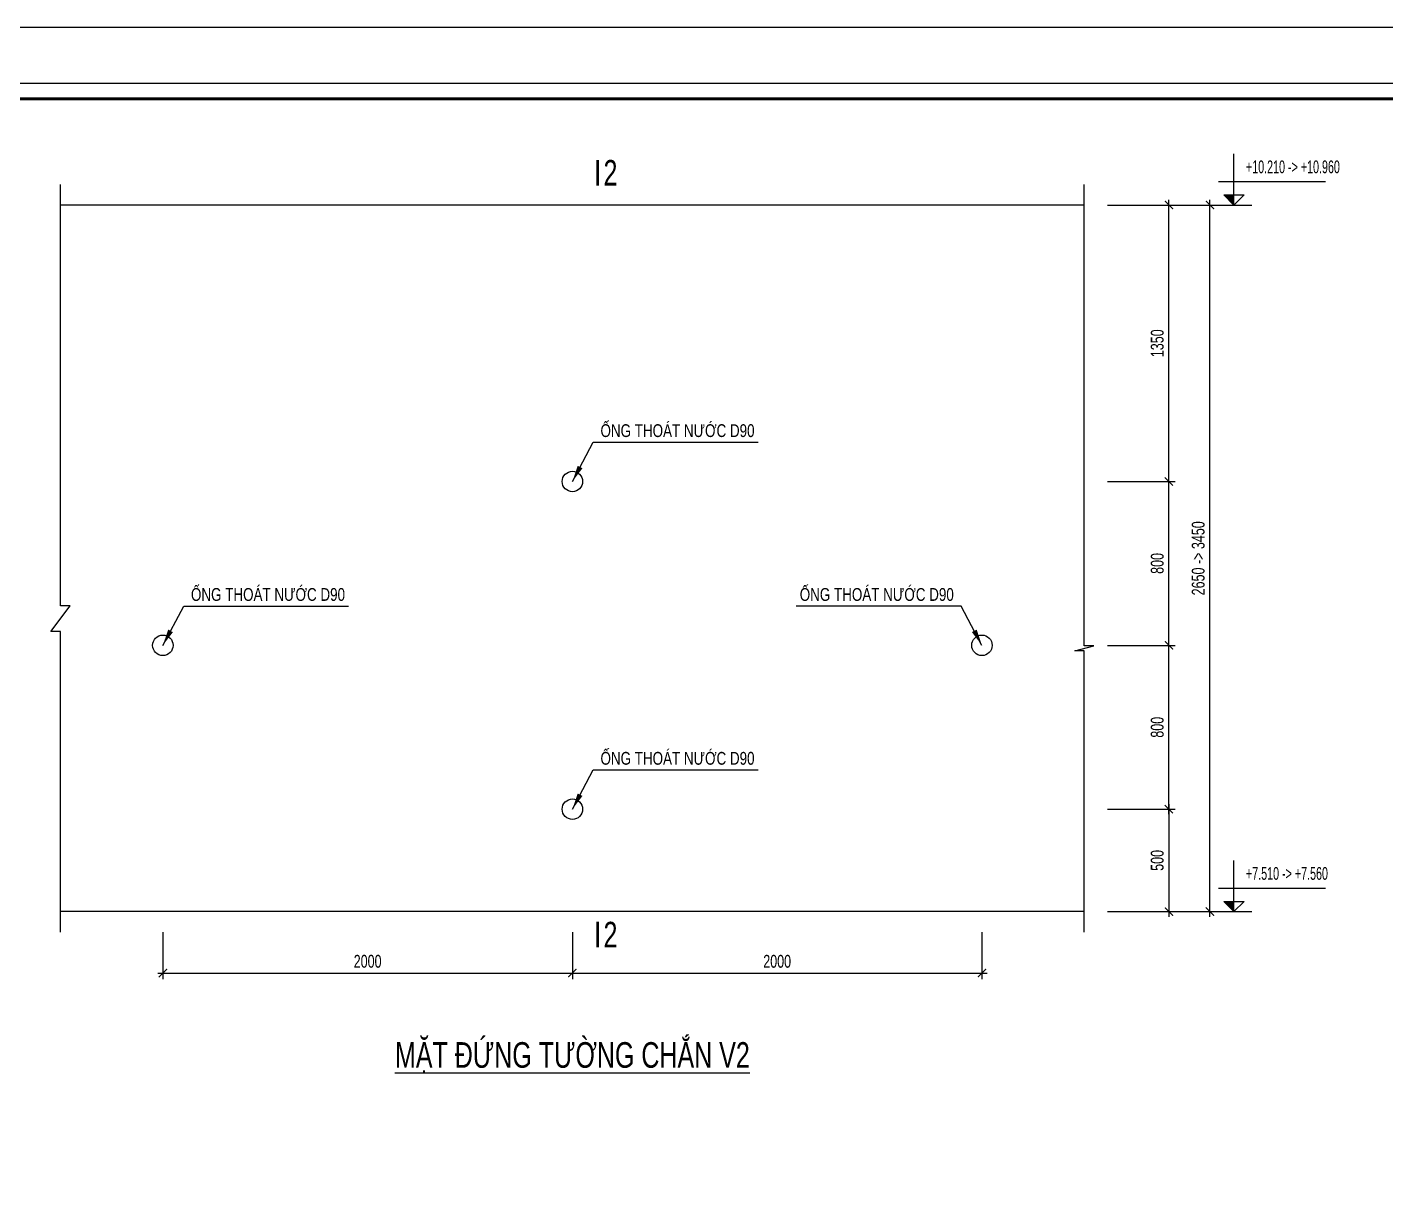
# Model space of a CAD drawing. Header units: millimetres. Extents: x 49062 to 70087, y 41177 to 56027.
# Drawn here: x 56817 to 63452, y 50320 to 56027 of the extents above; entities that cross this region are included whole.
import ezdxf
from ezdxf.enums import TextEntityAlignment as Align

# ---------------------------------------------------------------- set-up
doc = ezdxf.new("R2010")
doc.units = ezdxf.units.MM
doc.header["$MEASUREMENT"] = 0
for name, color, linetype in [('CDC-KHUNGTEN', 7, 'Continuous'), ('CDC.06.TEXT', 2, 'Continuous'), ('KCS_BORDER', 3, 'Continuous'), ('KCS_CHI', 1, 'Continuous'), ('KCS_DIM', 1, 'Continuous'), ('KCS_HATCH', 201, 'Continuous'), ('KCS_TEXT', 2, 'Continuous')]:
    doc.layers.add(name, color=color, linetype=linetype)
doc.styles.add('KCS_SMTEXT', font='arial.ttf', dxfattribs={"width": 0.7})
doc.dimstyles.new('KCS_DIM25', dxfattribs={"dimscale": 25, "dimtxt": 2.5, "dimasz": 1.6, "dimexe": 1.2, "dimexo": 0, "dimgap": 1, "dimtad": 1, "dimdec": 0, "dimzin": 0, "dimdsep": 46, "dimtxsty": 'KCS_SMTEXT', "dimblk": 'ARCHTICK', "dimcen": 0, "dimdle": 1, "dimclrd": 256, "dimclre": 256, "dimclrt": 2, "dimadec": 0, "dimazin": 0, "dimtfac": 1, "dimtdec": 0, "dimtix": 1, "dimtmove": 2, "dimatfit": 3, "dimfxl": 1, "dimtolj": 1, "dimtzin": 0, "dimarcsym": 0})
doc.dimstyles.new('KCS_DIM50', dxfattribs={"dimscale": 50, "dimtxt": 2.5, "dimasz": 1.6, "dimexe": 1.2, "dimexo": 0, "dimgap": 1, "dimtad": 1, "dimdec": 0, "dimzin": 0, "dimdsep": 46, "dimtxsty": 'KCS_SMTEXT', "dimblk": 'ARCHTICK', "dimcen": 0, "dimdle": 1, "dimclrd": 256, "dimclre": 256, "dimclrt": 2, "dimadec": 0, "dimazin": 0, "dimtfac": 1, "dimtdec": 0, "dimtix": 1, "dimtmove": 2, "dimatfit": 3, "dimfxl": 7, "dimfxlon": 1, "dimtolj": 1, "dimtzin": 0, "dimarcsym": 2})

# ---------------------------------------------------------------- blocks, each defined once
blk = doc.blocks.new('_ArchTick')
at = {"color": 0, "linetype": 'ByBlock', "const_width": 0.15}
blk.add_lwpolyline([(-0.5, -0.5), (0.5, 0.5)], dxfattribs=at)
blk = doc.blocks.new('*D33')
at = {"layer": 'DEFPOINTS', "color": 0, "transparency": 16777216}
for p in [(62093, 53008.3), (62393, 53008.3), (62093, 52208.3)]:
    blk.add_point(p, dxfattribs=at)
at = {"layer": 'KCS_DIM', "lineweight": -2, "transparency": 16777216}
for p, q in [((62393, 52183.3), (62393, 53033.3)), ((62093, 53008.3), (62423, 53008.3)), ((62093, 52208.3), (62423, 52208.3))]:
    blk.add_line(p, q, dxfattribs=at)
at = {"layer": 'KCS_DIM', "lineweight": -2, "transparency": 16777216, "xscale": 40, "yscale": 40, "zscale": 40}
for p, rotation in [((62393, 53008.3), 90), ((62393, 52208.3), 270)]:
    blk.add_blockref('_ArchTick', p, dxfattribs=dict(at, rotation=rotation))
at = {"layer": 'KCS_DIM', "color": 2, "transparency": 16777216, "insert": (62336.1, 52608.3), "char_height": 62.5, "attachment_point": 5, "rotation": 90, "style": 'KCS_SMTEXT'}
blk.add_mtext('\\A1;800', dxfattribs=at)
blk = doc.blocks.new('*D34')
at = {"layer": 'DEFPOINTS', "color": 0, "transparency": 16777216}
for p in [(57479.7, 51608.3), (59479.7, 51608.3), (59479.7, 51408.3)]:
    blk.add_point(p, dxfattribs=at)
at = {"layer": 'KCS_DIM', "lineweight": -2, "transparency": 16777216}
for p, q in [((57479.7, 51608.3), (57479.7, 51378.3)), ((59479.7, 51608.3), (59479.7, 51378.3)), ((57454.7, 51408.3), (59504.7, 51408.3))]:
    blk.add_line(p, q, dxfattribs=at)
at = {"layer": 'KCS_DIM', "lineweight": -2, "transparency": 16777216, "xscale": 40, "yscale": 40, "zscale": 40, "rotation": 180}
blk.add_blockref('_ArchTick', (57479.7, 51408.3), dxfattribs=at)
at = {"layer": 'KCS_DIM', "lineweight": -2, "transparency": 16777216, "xscale": 40, "yscale": 40, "zscale": 40}
blk.add_blockref('_ArchTick', (59479.7, 51408.3), dxfattribs=at)
at = {"layer": 'KCS_DIM', "color": 2, "transparency": 16777216, "insert": (58479.7, 51465.2), "char_height": 62.5, "attachment_point": 5, "style": 'KCS_SMTEXT'}
blk.add_mtext('\\A1;2000', dxfattribs=at)
blk = doc.blocks.new('*D35')
at = {"layer": 'DEFPOINTS', "color": 0, "transparency": 16777216}
for p in [(59479.7, 51608.3), (61479.7, 51608.3), (61479.7, 51408.3)]:
    blk.add_point(p, dxfattribs=at)
at = {"layer": 'KCS_DIM', "lineweight": -2, "transparency": 16777216}
for p, q in [((59479.7, 51608.3), (59479.7, 51378.3)), ((61479.7, 51608.3), (61479.7, 51378.3)), ((59454.7, 51408.3), (61504.7, 51408.3))]:
    blk.add_line(p, q, dxfattribs=at)
at = {"layer": 'KCS_DIM', "lineweight": -2, "transparency": 16777216, "xscale": 40, "yscale": 40, "zscale": 40, "rotation": 180}
blk.add_blockref('_ArchTick', (59479.7, 51408.3), dxfattribs=at)
at = {"layer": 'KCS_DIM', "lineweight": -2, "transparency": 16777216, "xscale": 40, "yscale": 40, "zscale": 40}
blk.add_blockref('_ArchTick', (61479.7, 51408.3), dxfattribs=at)
at = {"layer": 'KCS_DIM', "color": 2, "transparency": 16777216, "insert": (60479.7, 51465.2), "char_height": 62.5, "attachment_point": 5, "style": 'KCS_SMTEXT'}
blk.add_mtext('\\A1;2000', dxfattribs=at)
blk = doc.blocks.new('*D36')
at = {"layer": 'DEFPOINTS', "color": 0, "transparency": 16777216}
for p in [(62093, 52208.3), (62093, 51708.3), (62393, 51708.3)]:
    blk.add_point(p, dxfattribs=at)
at = {"layer": 'KCS_DIM', "lineweight": -2, "transparency": 16777216}
for p, q in [((62393, 52233.3), (62393, 51683.3)), ((62093, 52208.3), (62423, 52208.3)), ((62093, 51708.3), (62423, 51708.3))]:
    blk.add_line(p, q, dxfattribs=at)
at = {"layer": 'KCS_DIM', "lineweight": -2, "transparency": 16777216, "xscale": 40, "yscale": 40, "zscale": 40}
for p, rotation in [((62393, 52208.3), 90), ((62393, 51708.3), 270)]:
    blk.add_blockref('_ArchTick', p, dxfattribs=dict(at, rotation=rotation))
at = {"layer": 'KCS_DIM', "color": 2, "transparency": 16777216, "insert": (62336.1, 51958.3), "char_height": 62.5, "attachment_point": 5, "rotation": 90, "style": 'KCS_SMTEXT'}
blk.add_mtext('\\A1;500', dxfattribs=at)
blk = doc.blocks.new('*D44')
at = {"layer": 'DEFPOINTS', "color": 0, "transparency": 16777216}
for p in [(62093, 53808.3), (62393, 53808.3), (62093, 53008.3)]:
    blk.add_point(p, dxfattribs=at)
at = {"layer": 'KCS_DIM', "lineweight": -2, "transparency": 16777216}
for p, q in [((62393, 52983.3), (62393, 53833.3)), ((62093, 53808.3), (62423, 53808.3)), ((62093, 53008.3), (62423, 53008.3))]:
    blk.add_line(p, q, dxfattribs=at)
at = {"layer": 'KCS_DIM', "lineweight": -2, "transparency": 16777216, "xscale": 40, "yscale": 40, "zscale": 40}
for p, rotation in [((62393, 53808.3), 90), ((62393, 53008.3), 270)]:
    blk.add_blockref('_ArchTick', p, dxfattribs=dict(at, rotation=rotation))
at = {"layer": 'KCS_DIM', "color": 2, "transparency": 16777216, "insert": (62336.1, 53408.3), "char_height": 62.5, "attachment_point": 5, "rotation": 90, "style": 'KCS_SMTEXT'}
blk.add_mtext('\\A1;800', dxfattribs=at)
blk = doc.blocks.new('COS_CD')
at = {"layer": 'KCS_HATCH'}
blk.add_hatch(color=256, dxfattribs=at).paths.add_polyline_path([(37.5, 50), (87.5, 0), (87.5, 50)])
at = {"layer": 'KCS_CHI'}
for p, q in [((0, 0), (175, 0)), ((37.5, 50), (137.5, 50)), ((87.5, 0), (37.5, 50)), ((87.5, 0), (87.5, 50)), ((87.5, 0), (137.5, 50))]:
    blk.add_line(p, q, dxfattribs=at)
blk = doc.blocks.new('*D45')
at = {"layer": 'DEFPOINTS', "color": 0, "transparency": 16777216}
for p in [(62093, 55158.3), (62593, 55158.3), (62093, 51708.3)]:
    blk.add_point(p, dxfattribs=at)
at = {"layer": 'KCS_DIM', "lineweight": -2, "transparency": 16777216}
for p, q in [((62093, 55158.3), (62623, 55158.3)), ((62593, 51683.3), (62593, 55183.3)), ((62093, 51708.3), (62623, 51708.3))]:
    blk.add_line(p, q, dxfattribs=at)
at = {"layer": 'KCS_DIM', "lineweight": -2, "transparency": 16777216, "xscale": 40, "yscale": 40, "zscale": 40}
for p, rotation in [((62593, 55158.3), 90), ((62593, 51708.3), 270)]:
    blk.add_blockref('_ArchTick', p, dxfattribs=dict(at, rotation=rotation))
at = {"layer": 'KCS_DIM', "color": 2, "transparency": 16777216, "insert": (62536.1, 53433.3), "char_height": 62.5, "attachment_point": 5, "rotation": 90, "style": 'KCS_SMTEXT'}
blk.add_mtext('\\A1;2650 -> 3450', dxfattribs=at)
blk = doc.blocks.new('KHUNG A1')
at = {"layer": 'CDC-KHUNGTEN', "color": 8}
blk.add_lwpolyline([(10368.18, 709.17), (10447.22, 709.17), (10447.22, 1281.17), (9647.22, 1281.17), (9647.22, 709.17), (10368.18, 709.17)], dxfattribs=at)
at = {"layer": 'CDC-KHUNGTEN', "color": 255, "lineweight": 60}
blk.add_lwpolyline([(10366.22, 712.17), (10366.22, 1278.17), (9650.22, 1278.17), (9650.22, 712.17), (10366.22, 712.17)], close=True, dxfattribs=at)
at = {"layer": 'DEFPOINTS', "color": 1, "ltscale": 0.2}
blk.add_lwpolyline([(9617.22, 698.17), (9617.22, 1292.17), (10458.22, 1292.17), (10458.22, 698.17), (9617.22, 698.17)], close=True, dxfattribs=at)
blk = doc.blocks.new('*D86')
at = {"layer": 'DEFPOINTS', "color": 0, "transparency": 16777216}
for p in [(62093, 55158.3), (62393, 55158.3), (62093, 53808.3)]:
    blk.add_point(p, dxfattribs=at)
at = {"layer": 'KCS_DIM', "lineweight": -2, "transparency": 16777216}
for p, q in [((62093, 55158.3), (62423, 55158.3)), ((62393, 53783.3), (62393, 55183.3)), ((62093, 53808.3), (62423, 53808.3))]:
    blk.add_line(p, q, dxfattribs=at)
at = {"layer": 'KCS_DIM', "lineweight": -2, "transparency": 16777216, "xscale": 40, "yscale": 40, "zscale": 40}
for p, rotation in [((62393, 55158.3), 90), ((62393, 53808.3), 270)]:
    blk.add_blockref('_ArchTick', p, dxfattribs=dict(at, rotation=rotation))
at = {"layer": 'KCS_DIM', "color": 2, "transparency": 16777216, "insert": (62336.1, 54483.3), "char_height": 62.5, "attachment_point": 5, "rotation": 90, "style": 'KCS_SMTEXT'}
blk.add_mtext('\\A1;1350', dxfattribs=at)

msp = doc.modelspace()

# ---------------------------------------------------------------- hatches: boundary and pattern name
at = {"layer": 'DEFPOINTS'}
h = msp.add_hatch(dxfattribs=at)
h.set_pattern_fill('CROSS', color=256, scale=500)
h.paths.add_polyline_path([(57826.6, 44852.4), (57826.6, 44951.6), (57697.8, 44951.6), (57697.8, 44852.4)], flags=9)
h.paths.add_polyline_path([(57826.6, 45170.7), (57826.6, 45303.9), (57697.8, 45303.9), (57697.8, 45170.7)], flags=9)
h.paths.add_polyline_path([(57826.6, 45571), (57826.6, 45704.2), (57697.8, 45704.2), (57697.8, 45571)], flags=9)
h.paths.add_polyline_path([(57826.6, 46020.4), (57826.6, 46153.6), (57697.8, 46153.6), (57697.8, 46020.4)], flags=9)
h.paths.add_polyline_path([(57626.5, 47966), (57626.5, 48359.2), (57497.7, 48359.2), (57497.7, 47966)], flags=9)
h.paths.add_polyline_path([(58386.7, 44232.8), (58519.9, 44232.8), (58519.9, 44361.6), (58386.7, 44361.6)], flags=9)
h.paths.add_polyline_path([(58838.7, 44232.8), (58972, 44232.8), (58972, 44361.6), (58838.7, 44361.6)], flags=9)
h.paths.add_polyline_path([(59588.5, 44232.8), (59721.8, 44232.8), (59721.8, 44361.6), (59588.5, 44361.6)], flags=9)
h.paths.add_polyline_path([(60669.7, 44232.8), (60836.9, 44232.8), (60836.9, 44361.6), (60669.7, 44361.6)], flags=9)
h.paths.add_polyline_path([(61486.7, 44232.8), (61619.9, 44232.8), (61619.9, 44361.6), (61486.7, 44361.6)], flags=9)
h.paths.add_polyline_path([(59921.7, 44032.8), (60088.9, 44032.8), (60088.9, 44161.6), (59921.7, 44161.6)], flags=9)
h.paths.add_polyline_path([(57626.6, 45601.5), (57626.6, 45768.7), (57497.8, 45768.7), (57497.8, 45601.5)], flags=9)
h.paths.add_polyline_path([(57826.6, 46620.6), (57826.6, 46753.8), (57697.8, 46753.8), (57697.8, 46620.6)], flags=9)
h.paths.add_polyline_path([(57826.6, 47651.5), (57826.6, 47818.7), (57697.8, 47818.7), (57697.8, 47651.5)], flags=9)
h.paths.add_polyline_path([(58319.1, 45726), (59166.9, 45726), (59166.9, 45864.2), (58319.1, 45864.2)], flags=9)
h.paths.add_polyline_path([(51793, 45576), (52640.7, 45576), (52640.7, 45714.2), (51793, 45714.2)], flags=9)
h.paths.add_polyline_path([(63895.7, 43703.7), (65663.9, 43703.7), (65663.9, 43841.9), (63895.7, 43841.9)], flags=9)
h.paths.add_polyline_path([(63895.6, 43828.7), (65795.5, 43828.7), (65795.5, 43966.9), (63895.6, 43966.9)], flags=9)
h.paths.add_polyline_path([(63895.7, 43953.7), (66629.1, 43953.7), (66629.1, 44091.9), (63895.7, 44091.9)], flags=9)
h.paths.add_polyline_path([(63895.7, 44078.7), (66222.2, 44078.7), (66222.2, 44216.9), (63895.7, 44216.9)], flags=9)
h.paths.add_polyline_path([(63895.7, 44203.7), (65429.9, 44203.7), (65429.9, 44341.9), (63895.7, 44341.9)], flags=9)
h.paths.add_polyline_path([(63895.7, 44453.7), (65784.6, 44453.7), (65784.6, 44591.9), (63895.7, 44591.9)], flags=9)
h.paths.add_polyline_path([(63895.7, 44578.7), (65280.7, 44578.7), (65280.7, 44716.9), (63895.7, 44716.9)], flags=9)
h.paths.add_polyline_path([(63894.5, 46573.1), (65410.9, 46573.1), (65410.9, 46718.1), (63894.5, 46718.1)], flags=9)
h.paths.add_polyline_path([(63895.7, 44328.7), (66221, 44328.7), (66221, 44466.9), (63895.7, 44466.9)], flags=9)
h.paths.add_polyline_path([(63898.9, 45469.7), (65003.9, 45469.7), (65003.9, 45588.7), (63898.9, 45588.7)], flags=9)
h.paths.add_polyline_path([(63895.7, 46453.7), (65602.8, 46453.7), (65602.8, 46591.9), (63895.7, 46591.9)], flags=9)
h.paths.add_polyline_path([(63895.7, 46703.7), (65350.9, 46703.7), (65350.9, 46841.9), (63895.7, 46841.9)], flags=9)
h.paths.add_polyline_path([(63896, 44705.6), (65307.4, 44705.6), (65307.4, 44841.6), (63896, 44841.6)], flags=9)
h.paths.add_polyline_path([(63896, 44830.6), (65287.8, 44830.6), (65287.8, 44966.6), (63896, 44966.6)], flags=9)
h.paths.add_polyline_path([(63895.7, 44953.7), (64692.6, 44953.7), (64692.6, 45091.9), (63895.7, 45091.9)], flags=9)
h.paths.add_polyline_path([(63895.7, 45078.7), (65488.2, 45078.7), (65488.2, 45216.9), (63895.7, 45216.9)], flags=9)
h.paths.add_polyline_path([(63894.5, 45198.1), (65763.7, 45198.1), (65763.7, 45343.1), (63894.5, 45343.1)], flags=9)
h.paths.add_polyline_path([(63895.7, 45328.7), (65876.7, 45328.7), (65876.7, 45466.9), (63895.7, 45466.9)], flags=9)
h.paths.add_polyline_path([(63898.9, 45594.7), (64796.6, 45594.7), (64796.6, 45713.8), (63898.9, 45713.8)], flags=9)
h.paths.add_polyline_path([(63895.7, 45703.7), (64809.7, 45703.7), (64809.7, 45841.9), (63895.7, 45841.9)], flags=9)
h.paths.add_polyline_path([(63895.7, 45828.8), (65087.9, 45828.8), (65087.9, 45966.9), (63895.7, 45966.9)], flags=9)
h.paths.add_polyline_path([(63895.7, 45953.7), (64852.8, 45953.7), (64852.8, 46091.9), (63895.7, 46091.9)], flags=9)
h.paths.add_polyline_path([(63895.7, 46078.7), (64946.6, 46078.7), (64946.6, 46216.9), (63895.7, 46216.9)], flags=9)
h.paths.add_polyline_path([(63895.7, 46203.7), (64964.1, 46203.7), (64964.1, 46341.9), (63895.7, 46341.9)], flags=9)
h.paths.add_polyline_path([(63895.7, 46328.7), (64607.6, 46328.7), (64607.6, 46466.9), (63895.7, 46466.9)], flags=9)
h.paths.add_polyline_path([(63898.9, 46844.7), (65288.4, 46844.7), (65288.4, 46963.7), (63898.9, 46963.7)], flags=9)
h.paths.add_polyline_path([(63909.2, 43434), (66231.3, 43434), (66231.3, 43572.2), (63909.2, 43572.2)], flags=9)
h.paths.add_polyline_path([(63898.9, 43587.2), (66518.2, 43587.2), (66518.2, 43706.3), (63898.9, 43706.3)], flags=9)
h.paths.add_polyline_path([(63895.7, 43301.5), (65868.2, 43301.5), (65868.2, 43439.7), (63895.7, 43439.7)], flags=9)
h.paths.add_polyline_path([(63895.7, 42892.2), (65919, 42892.2), (65919, 43030.4), (63895.7, 43030.4)], flags=9)
h.paths.add_polyline_path([(63894.8, 43021.9), (66543.2, 43021.9), (66543.2, 43165.3), (63894.8, 43165.3)], flags=9)
h.paths.add_polyline_path([(63898.9, 43175.2), (66467.7, 43175.2), (66467.7, 43294.2), (63898.9, 43294.2)], flags=9)
h.paths.add_polyline_path([(54108.9, 49155.2), (54660.9, 49155.2), (54660.9, 49293.4), (54108.9, 49293.4)], flags=9)
h.paths.add_polyline_path([(54986.1, 44522.8), (55441.5, 44522.8), (55441.5, 44645.7), (54986.1, 44645.7)], flags=9)
h.paths.add_polyline_path([(51847.7, 45811), (52303.2, 45811), (52303.2, 45933.9), (51847.7, 45933.9)], flags=9)
h.paths.add_polyline_path([(51733.5, 45918), (52430.8, 45918), (52430.8, 46056.1), (51733.5, 46056.1)], flags=9)
h.paths.add_polyline_path([(54395.3, 47030.3), (55527.5, 47030.3), (55527.5, 47175.2), (54395.3, 47175.2)], flags=9)
h.paths.add_polyline_path([(54063.7, 44663.8), (54131.4, 44663.8), (54131.4, 44757.6), (54063.7, 44757.6)], flags=9)
h.paths.add_polyline_path([(53742.9, 44711.3), (54046.1, 44711.3), (54046.1, 44812.3), (53742.9, 44812.3)], flags=9)
h.paths.add_polyline_path([(52040.7, 44662.4), (52109, 44662.4), (52109, 44758.2), (52040.7, 44758.2)], flags=9)
h.paths.add_polyline_path([(52138.8, 44711.3), (52442, 44711.3), (52442, 44812.3), (52138.8, 44812.3)], flags=9)
h.paths.add_polyline_path([(53237.3, 48402.9), (53816.2, 48402.9), (53816.2, 48523.7), (53237.3, 48523.7)], flags=9)
h.paths.add_polyline_path([(53350.8, 47172.8), (53929.7, 47172.8), (53929.7, 47293.6), (53350.8, 47293.6)], flags=9)
h.paths.add_polyline_path([(53356.8, 43483.3), (53596.3, 43483.3), (53596.3, 43671.5), (53356.8, 43671.5)], flags=9)
h.paths.add_polyline_path([(50530, 46575.1), (50962.5, 46575.1), (50962.5, 46670.8), (50530, 46670.8)], flags=9)
h.paths.add_polyline_path([(50971.7, 49225.1), (51462.5, 49225.1), (51462.5, 49320.8), (50971.7, 49320.8)], flags=9)
h.paths.add_polyline_path([(54795.2, 44648.4), (55488.8, 44648.4), (55488.8, 44786.5), (54795.2, 44786.5)], flags=9)
h.paths.add_polyline_path([(53189.4, 47528), (53492.5, 47528), (53492.5, 47629), (53189.4, 47629)], flags=9)
h.paths.add_polyline_path([(53529.9, 47472.7), (53639.5, 47472.7), (53639.5, 47566.8), (53529.9, 47566.8)], flags=9)
h.paths.add_polyline_path([(53709.1, 46409.2), (53784.6, 46409.2), (53784.6, 46503), (53709.1, 46503)], flags=9)
h.paths.add_polyline_path([(53243.5, 46463.7), (53652.2, 46463.7), (53652.2, 46564.7), (53243.5, 46564.7)], flags=9)
h.paths.add_polyline_path([(53458.3, 48083.3), (53561, 48083.3), (53561, 48177.5), (53458.3, 48177.5)], flags=9)
h.paths.add_polyline_path([(52307.8, 48083.3), (52410.5, 48083.3), (52410.5, 48177.5), (52307.8, 48177.5)], flags=9)
h.paths.add_polyline_path([(53103.6, 48130.9), (53406.7, 48130.9), (53406.7, 48231.9), (53103.6, 48231.9)], flags=9)
h.paths.add_polyline_path([(52425.3, 48130.9), (52728.4, 48130.9), (52728.4, 48231.9), (52425.3, 48231.9)], flags=9)
h.paths.add_polyline_path([(53553.2, 44663.8), (53621, 44663.8), (53621, 44757.9), (53553.2, 44757.9)], flags=9)
h.paths.add_polyline_path([(53553.2, 44511.2), (53621, 44511.2), (53621, 44605.3), (53553.2, 44605.3)], flags=9)
h.paths.add_polyline_path([(53184.4, 44558.8), (53487.5, 44558.8), (53487.5, 44659.7), (53184.4, 44659.7)], flags=9)
h.paths.add_polyline_path([(53184.4, 44711.3), (53487.5, 44711.3), (53487.5, 44812.3), (53184.4, 44812.3)], flags=9)
h.paths.add_polyline_path([(54545.6, 45599.8), (54613.4, 45599.8), (54613.4, 45693.9), (54545.6, 45693.9)], flags=9)
h.paths.add_polyline_path([(54545.6, 45774.4), (54613.4, 45774.4), (54613.4, 45868.5), (54545.6, 45868.5)], flags=9)
h.paths.add_polyline_path([(54176.8, 45822), (54479.9, 45822), (54479.9, 45922.9), (54176.8, 45922.9)], flags=9)
h.paths.add_polyline_path([(54176.8, 45647.4), (54479.9, 45647.4), (54479.9, 45748.4), (54176.8, 45748.4)], flags=9)
h.paths.add_polyline_path([(56018.5, 51846.4), (56450.9, 51846.4), (56450.9, 51942.1), (56018.5, 51942.1)], flags=9)
h.paths.add_polyline_path([(56018.5, 54496.4), (56509.2, 54496.4), (56509.2, 54592.1), (56018.5, 54592.1)], flags=9)
h.paths.add_polyline_path([(54076.4, 53791.2), (54868.5, 53791.2), (54868.5, 53910.2), (54076.4, 53910.2)], flags=9)
h.paths.add_polyline_path([(52865.7, 51501.9), (52996.4, 51501.9), (52996.4, 51690.2), (52865.7, 51690.2)], flags=9)
h.paths.add_polyline_path([(52865.7, 54421.9), (52996.4, 54421.9), (52996.4, 54610.1), (52865.7, 54610.1)], flags=9)
h.paths.add_polyline_path([(51409.7, 50860.2), (54080.6, 50860.2), (54080.6, 51150.2), (51409.7, 51150.2)], flags=9)
h.paths.add_polyline_path([(60635, 49955.2), (61187, 49955.2), (61187, 50093.4), (60635, 50093.4)], flags=9)
h.paths.add_polyline_path([(61732, 44522.8), (62187.4, 44522.8), (62187.4, 44645.7), (61732, 44645.7)], flags=9)
h.paths.add_polyline_path([(58373.8, 45997), (58829.3, 45997), (58829.3, 46119.9), (58373.8, 46119.9)], flags=9)
h.paths.add_polyline_path([(58259.6, 46104), (58956.9, 46104), (58956.9, 46242.1), (58259.6, 46242.1)], flags=9)
h.paths.add_polyline_path([(62753.1, 51846.4), (63185.5, 51846.4), (63185.5, 51942.1), (62753.1, 51942.1)], flags=9)
h.paths.add_polyline_path([(62753.1, 55296.4), (63243.8, 55296.4), (63243.8, 55392.1), (62753.1, 55392.1)], flags=9)
h.paths.add_polyline_path([(63879, 47007.3), (64508.4, 47007.3), (64508.4, 47245.4), (63879, 47245.4)], flags=9)
h.paths.add_polyline_path([(60921.4, 48417.1), (62053.6, 48417.1), (62053.6, 48562), (60921.4, 48562)], flags=9)
h.paths.add_polyline_path([(61129.2, 44663.8), (61196.9, 44663.8), (61196.9, 44757.6), (61129.2, 44757.6)], flags=9)
h.paths.add_polyline_path([(60784.9, 44711.3), (61088.1, 44711.3), (61088.1, 44812.3), (60784.9, 44812.3)], flags=9)
h.paths.add_polyline_path([(58364.7, 44662.4), (58433, 44662.4), (58433, 44758.2), (58364.7, 44758.2)], flags=9)
h.paths.add_polyline_path([(58462.8, 44711.3), (58765.9, 44711.3), (58765.9, 44812.3), (58462.8, 44812.3)], flags=9)
h.paths.add_polyline_path([(60915.6, 54191.1), (61707.7, 54191.1), (61707.7, 54310.1), (60915.6, 54310.1)], flags=9)
h.paths.add_polyline_path([(59600.3, 51501.9), (59731, 51501.9), (59731, 51690.2), (59600.3, 51690.2)], flags=9)
h.paths.add_polyline_path([(59600.3, 55221.9), (59731, 55221.9), (59731, 55410.1), (59600.3, 55410.1)], flags=9)
h.paths.add_polyline_path([(58541.6, 50860.2), (60417.8, 50860.2), (60417.8, 51150.2), (58541.6, 51150.2)], flags=9)
h.paths.add_polyline_path([(59810.8, 48811.5), (60389.7, 48811.5), (60389.7, 48932.3), (59810.8, 48932.3)], flags=9)
h.paths.add_polyline_path([(59941.1, 47228.7), (60520, 47228.7), (60520, 47349.5), (59941.1, 47349.5)], flags=9)
h.paths.add_polyline_path([(59849.2, 43483.3), (60088.6, 43483.3), (60088.6, 43671.5), (59849.2, 43671.5)], flags=9)
h.paths.add_polyline_path([(64221.8, 51943.6), (66544.5, 51943.6), (66544.5, 52201.2), (64221.8, 52201.2)], flags=9)
h.paths.add_polyline_path([(66806.8, 53255.5), (67598.9, 53255.5), (67598.9, 53374.5), (66806.8, 53374.5)], flags=9)
h.paths.add_polyline_path([(66844.8, 52619.3), (67571.2, 52619.3), (67571.2, 52757.5), (66844.8, 52757.5)], flags=9)
h.paths.add_polyline_path([(66726.2, 52635.5), (66794.5, 52635.5), (66794.5, 52731.3), (66726.2, 52731.3)], flags=9)
h.paths.add_polyline_path([(66848.3, 52784.2), (67305.9, 52784.2), (67305.9, 52901.7), (66848.3, 52901.7)], flags=9)
h.paths.add_polyline_path([(66726.4, 52784), (66794.2, 52784), (66794.2, 52878.1), (66726.4, 52878.1)], flags=9)
h.paths.add_polyline_path([(66848.3, 52931.9), (67305.9, 52931.9), (67305.9, 53049.3), (66848.3, 53049.3)], flags=9)
h.paths.add_polyline_path([(66726.4, 52931.6), (66794.2, 52931.6), (66794.2, 53025.7), (66726.4, 53025.7)], flags=9)
h.paths.add_polyline_path([(65300.2, 54423.5), (65368.6, 54423.5), (65368.6, 54519.3), (65300.2, 54519.3)], flags=9)
h.paths.add_polyline_path([(65420, 54168), (65487.8, 54168), (65487.8, 54262.1), (65420, 54262.1)], flags=9)
h.paths.add_polyline_path([(65587.3, 53850.4), (65655.1, 53850.4), (65655.1, 53944.5), (65587.3, 53944.5)], flags=9)
h.paths.add_polyline_path([(65413.8, 54611.7), (65925.5, 54611.7), (65925.5, 54749.8), (65413.8, 54749.8)], flags=9)
h.paths.add_polyline_path([(65224.5, 54732.7), (66114.9, 54732.7), (66114.9, 54870.9), (65224.5, 54870.9)], flags=9)
h.paths.add_polyline_path([(56997.9, 50025.1), (57488.6, 50025.1), (57488.6, 50120.8), (56997.9, 50120.8)], flags=9)
h.paths.add_polyline_path([(61541.1, 44648.4), (62234.7, 44648.4), (62234.7, 44786.5), (61541.1, 44786.5)], flags=9)
h.paths.add_polyline_path([(59822.1, 47528), (60125.2, 47528), (60125.2, 47629), (59822.1, 47629)], flags=9)
h.paths.add_polyline_path([(60162.6, 47472.7), (60272.1, 47472.7), (60272.1, 47566.8), (60162.6, 47566.8)], flags=9)
h.paths.add_polyline_path([(60391.9, 46409.2), (60467.3, 46409.2), (60467.3, 46503), (60391.9, 46503)], flags=9)
h.paths.add_polyline_path([(59926.3, 46463.7), (60335, 46463.7), (60335, 46564.7), (59926.3, 46564.7)], flags=9)
h.paths.add_polyline_path([(60100.2, 48083.3), (60202.9, 48083.3), (60202.9, 48177.5), (60100.2, 48177.5)], flags=9)
h.paths.add_polyline_path([(58833.9, 48083.3), (58936.6, 48083.3), (58936.6, 48177.5), (58833.9, 48177.5)], flags=9)
h.paths.add_polyline_path([(59745.4, 48130.9), (60048.5, 48130.9), (60048.5, 48231.9), (59745.4, 48231.9)], flags=9)
h.paths.add_polyline_path([(58951.4, 48130.9), (59254.5, 48130.9), (59254.5, 48231.9), (58951.4, 48231.9)], flags=9)
h.paths.add_polyline_path([(59979.9, 44663.8), (60047.7, 44663.8), (60047.7, 44757.9), (59979.9, 44757.9)], flags=9)
h.paths.add_polyline_path([(59979.9, 44511.2), (60047.7, 44511.2), (60047.7, 44605.3), (59979.9, 44605.3)], flags=9)
h.paths.add_polyline_path([(59611.1, 44558.8), (59914.2, 44558.8), (59914.2, 44659.7), (59611.1, 44659.7)], flags=9)
h.paths.add_polyline_path([(59611.1, 44711.3), (59914.2, 44711.3), (59914.2, 44812.3), (59611.1, 44812.3)], flags=9)
h.paths.add_polyline_path([(61170.8, 45600.3), (61238.6, 45600.3), (61238.6, 45694.4), (61170.8, 45694.4)], flags=9)
h.paths.add_polyline_path([(61170.8, 45774.8), (61238.6, 45774.8), (61238.6, 45869), (61170.8, 45869)], flags=9)
h.paths.add_polyline_path([(60802.1, 45822.4), (61105.2, 45822.4), (61105.2, 45923.4), (60802.1, 45923.4)], flags=9)
h.paths.add_polyline_path([(60802.1, 45647.9), (61105.2, 45647.9), (61105.2, 45748.8), (60802.1, 45748.8)], flags=9)

# ---------------------------------------------------------------- linework, layer by layer
at = {"layer": 'CDC.06.TEXT', "color": 4, "ltscale": 3, "const_width": 12.5}
for points in [[(59603.1, 55378.2), (59603.1, 55253.2)], [(59603.1, 51658.3), (59603.1, 51533.3)]]:
    msp.add_lwpolyline(points, dxfattribs=at)
at = {"layer": 'KCS_BORDER', "ltscale": 3}
for p, q in [((61979.7, 55158.3), (56979.7, 55158.3)), ((61979.7, 51708.3), (56979.7, 51708.3))]:
    msp.add_line(p, q, dxfattribs=at)
for centre in [(59479.7, 53808.3), (57479.7, 53008.3), (61479.7, 53008.3), (59479.7, 52208.3)]:
    msp.add_circle(centre, 50, dxfattribs=at)
at = {"layer": 'KCS_CHI'}
for p, q in [((62710.5, 55158.3), (62710.5, 55408.3)), ((62635.5, 55273.3), (63158.2, 55273.3)), ((62710.5, 51708.3), (62710.5, 51958.3)), ((62635.5, 51823.3), (63158.2, 51823.3))]:
    msp.add_line(p, q, dxfattribs=at)
at = {"layer": 'KCS_DIM'}
for points in [[(56979.7, 51608.3), (56979.7, 53076), (56932.8, 53076), (57026.6, 53201), (56979.7, 53201), (56979.7, 55258.3)], [(61979.7, 51608.3), (61979.7, 52981), (61932.8, 52981), (62026.6, 53006), (61979.7, 53006), (61979.7, 55258.3)]]:
    msp.add_lwpolyline(points, dxfattribs=at)

# ---------------------------------------------------------------- block references
at = {"xscale": 25.00000000000055, "yscale": 25.00000000000055, "zscale": 25.00000000000055}
msp.add_blockref('KHUNG A1', (-191368.4, 23722.3), dxfattribs=at)
at = {"layer": 'KCS_CHI'}
for p in [(62623, 55158.3), (62623, 51708.3)]:
    msp.add_blockref('COS_CD', p, dxfattribs=at)

# ---------------------------------------------------------------- texts
at = {"layer": 'CDC.06.TEXT', "color": 4, "ltscale": 3, "style": 'KCS_SMTEXT', "width": 0.7}
for p in [(59665.6, 55315.7), (59665.6, 51595.8)]:
    msp.add_text('2', height=125, dxfattribs=at).set_placement(p, align=Align.MIDDLE_CENTER)
msp.add_text('%%UMẶT ĐỨNG TƯỜNG CHẮN V2', height=125, dxfattribs=at).set_placement((59479.7, 50908.3), align=Align.BOTTOM_CENTER)
at = {"layer": 'KCS_TEXT', "style": 'KCS_SMTEXT', "width": 0.6}
for s, p in [('+10.210 -> +10.960', (63227.8, 55313.4)), ('+7.510 -> +7.560', (63169.5, 51863.4))]:
    msp.add_text(s, height=62.5, dxfattribs=at).set_placement(p, align=Align.RIGHT)
at = {"layer": 'KCS_TEXT', "ltscale": 3, "style": 'KCS_SMTEXT', "width": 0.75}
for p in [(59616.9, 54025.4), (57616.9, 53225.4), (60590, 53225.4), (59616.9, 52425.4)]:
    msp.add_text('ỐNG THOÁT NƯỚC D90', height=62.5, dxfattribs=at).set_placement(p)

# ---------------------------------------------------------------- dimensions: what is measured, and where the dimension line sits
at = {"layer": 'KCS_DIM'}
dim = msp.add_linear_dim(base=(62593, 55158.3), p1=(62093, 51708.3), p2=(62093, 55158.3), angle=90, text='2650 -> <>', dimstyle='KCS_DIM25', dxfattribs=at)
dim.commit()
dim.dimension.update_dxf_attribs({"geometry": '*D45', "text_midpoint": (62536.1, 53433.3)})
for base, p1, p2, picture, middle in [((62393, 55158.3), (62093, 53808.3), (62093, 55158.3), '*D86', (62336.1, 54483.3)), ((62393, 53808.3), (62093, 53008.3), (62093, 53808.3), '*D44', (62336.1, 53408.3)), ((62393, 53008.3), (62093, 52208.3), (62093, 53008.3), '*D33', (62336.1, 52608.3)), ((62393, 51708.3), (62093, 52208.3), (62093, 51708.3), '*D36', (62336.1, 51958.3))]:
    dim = msp.add_linear_dim(base=base, p1=p1, p2=p2, angle=90, dimstyle='KCS_DIM25', dxfattribs=at)
    dim.commit()
    dim.dimension.update_dxf_attribs({"geometry": picture, "text_midpoint": middle})
for base, p1, p2, picture, middle in [((59479.7, 51408.3), (57479.7, 51608.3), (59479.7, 51608.3), '*D34', (58479.7, 51465.2)), ((61479.7, 51408.3), (59479.7, 51608.3), (61479.7, 51608.3), '*D35', (60479.7, 51465.2))]:
    dim = msp.add_linear_dim(base=base, p1=p1, p2=p2, dimstyle='KCS_DIM25', dxfattribs=at)
    dim.commit()
    dim.dimension.update_dxf_attribs({"geometry": picture, "text_midpoint": middle})

# ---------------------------------------------------------------- leaders
for points in [[(59479.7, 53808.3), (59581.5, 54000.4), (60386.7, 54000.4)], [(57479.7, 53008.3), (57581.5, 53200.4), (58386.7, 53200.4)], [(61479.7, 53008.3), (61377.9, 53200.4), (60572.7, 53200.4)], [(59479.7, 52208.3), (59581.5, 52400.4), (60386.7, 52400.4)]]:
    msp.add_leader(points, dimstyle='KCS_DIM50', override={"dimgap": 1, "dimtad": 0}, dxfattribs=at)

doc.saveas('drawing.dxf')
